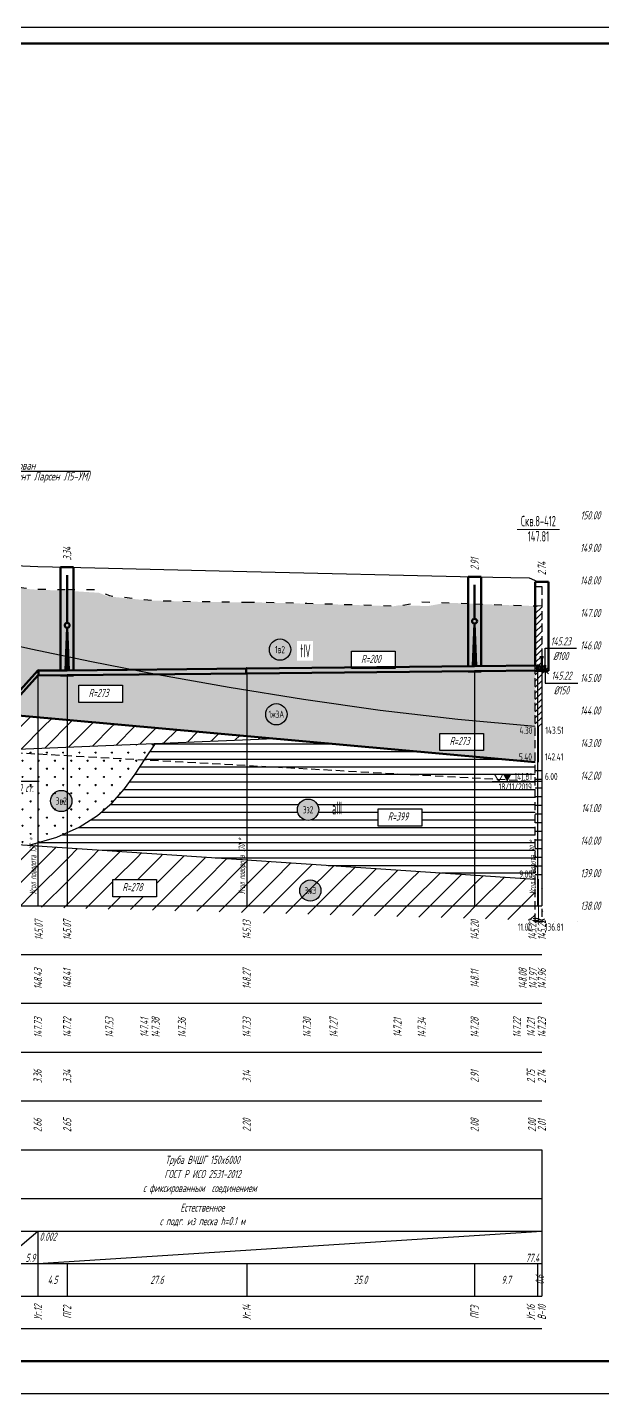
# Model space of a CAD drawing. Header units: metres. Extents: x -30 to 2050, y -904 to 400.
# Drawn here: x 797.7 to 974.6, y -20 to 400 of the extents above; entities that cross this region are included whole.
import ezdxf
from ezdxf import colors
from ezdxf.entities.mleader import LeaderData, LeaderLine
from ezdxf.enums import TextEntityAlignment as Align
from ezdxf.math import Vec2, Vec3

# ---------------------------------------------------------------- set-up
doc = ezdxf.new("R2010")
doc.units = ezdxf.units.M
doc.header["$LTSCALE"] = 0.2
doc.linetypes.add('ACAD_ISO03W100', pattern=[30, 12, -18])
doc.linetypes.add('штриховая', pattern=[19.05, 12.7, -6.35])
for name, color, linetype in [('Линейка', 7, 'Continuous'), ('МГТ_ИГ_Геология', 252, 'Continuous'), ('Примыкания', 7, 'Continuous'), ('Проектная земля', 7, 'Continuous'), ('Таблица', 7, 'Continuous'), ('Трубы', 7, 'Continuous'), ('Узлы', 7, 'Continuous'), ('Футляры', 7, 'Continuous'), ('Чёрная земля', 7, 'ACAD_ISO03W100')]:
    doc.layers.add(name, color=color, linetype=linetype)
doc.styles.add('SPDS', font='SPDS', dxfattribs={"width": 0.7, "oblique": 15, "height": 2.5})
doc.styles.get("Standard").update_dxf_attribs({"font": 'SPDS.shx', "width": 0.7, "oblique": 15, "height": 3})
doc.styles.add('Стиль Simplex', font='simplex.shx')
pattern_1 = [(45, (78.632, 440.956), (0, 21), [9.8995, -19.799]), (45, (92.632, 426.956), (0, 21), [9.8995, -19.799]), (45, (78.632, 426.956), (0, 21), [14.142, -15.5565]), (45, (88.632, 436.956), (0, 21), [15.556, -14.1425]), (45, (85.632, 426.956), (0, 21), [19.799, -9.8995]), (45, (78.632, 433.956), (0, 21), [19.799, -9.8995])]
pattern_2 = [(225, (-5.6692, 480.7283), (3e-16, -3), [2.1213, -2.121341]), (315, (-7.1692, 482.2283), (3, 0), [2.1213, -2.121341]), (45, (-8.6692, 480.7283), (0, 3), [2.1213, -2.121341]), (135, (-7.1692, 479.2283), (-3, 3e-16), [2.1213, -2.121341])]

# ---------------------------------------------------------------- blocks, each defined once
blk = doc.blocks.new('DN')
at = {"linetype": 'Continuous', "lineweight": 30, "flags": 128}
for points in [[(-0.126, -0.007), (-0.117, -0.002), (-0.073, 0.011), (-0.033, 0.011), (0.003, 0), (0.02, -0.007), (0.039, -0.019), (0.074, -0.037), (0.103, -0.043), (0.125, -0.048), (0.151, -0.043), (0.18, -0.036), (0.213, -0.019), (0.223, -0.012)], [(-0.126, -0.068), (-0.117, -0.063), (-0.073, -0.05), (-0.033, -0.05), (0.003, -0.059), (0.02, -0.067), (0.039, -0.079), (0.074, -0.098), (0.103, -0.103), (0.125, -0.108), (0.151, -0.103), (0.18, -0.095), (0.213, -0.079), (0.223, -0.072)]]:
    blk.add_lwpolyline(points, dxfattribs=at)
blk = doc.blocks.new('круг1_-30_2')
at = {"layer": 'МГТ_ИГ_Геология', "true_color": 0xffffff}
blk.add_hatch(color=7, dxfattribs=at).paths.add_polyline_path([(-0.327, 0, 1), (0.327, 0, 1)])
at = {"color": 7, "lineweight": 25}
blk.add_circle((0, 0), 0.327, dxfattribs=at)
at = {"color": 7, "lineweight": 25, "style": 'Стиль Simplex', "width": 0.590909}
blk.add_text('1в2', height=0.22, dxfattribs=at).set_placement((0, 0), align=Align.MIDDLE_CENTER)
blk = doc.blocks.new('круг1_-26_3_-64_')
at = {"layer": 'МГТ_ИГ_Геология', "true_color": 0xffffff}
blk.add_hatch(color=7, dxfattribs=at).paths.add_polyline_path([(-0.327, 0, 1), (0.327, 0, 1)])
at = {"color": 7, "lineweight": 25}
blk.add_circle((0, 0), 0.327, dxfattribs=at)
at = {"color": 7, "lineweight": 20, "style": 'Стиль Simplex', "width": 0.590909}
blk.add_text('1ж3А', height=0.22, dxfattribs=at).set_placement((0, 0), align=Align.MIDDLE_CENTER)
blk = doc.blocks.new('круг3_-26_3')
at = {"true_color": 0xffffff}
blk.add_hatch(color=7, dxfattribs=at).paths.add_polyline_path([(-0.327, 0, 1), (0.327, 0, 1)])
at = {"color": 7, "lineweight": 25}
blk.add_circle((0, 0), 0.327, dxfattribs=at)
at = {"color": 7, "lineweight": 25, "style": 'Стиль Simplex', "width": 0.590909}
blk.add_text('3ж3', height=0.22, dxfattribs=at).set_placement((0, 0), align=Align.MIDDLE_CENTER)
blk = doc.blocks.new('круг3_-30_2')
at = {"true_color": 0xffffff}
blk.add_hatch(color=7, dxfattribs=at).paths.add_polyline_path([(-0.327, 0, 1), (0.327, 0, 1)])
at = {"color": 7, "lineweight": 25}
blk.add_circle((0, 0), 0.327, dxfattribs=at)
at = {"color": 7, "lineweight": 25, "style": 'Стиль Simplex', "width": 0.590909}
blk.add_text('3в2', height=0.22, dxfattribs=at).set_placement((0, 0), align=Align.MIDDLE_CENTER)
blk = doc.blocks.new('круг3_-25_2')
at = {"true_color": 0xffffff}
blk.add_hatch(color=7, dxfattribs=at).paths.add_polyline_path([(-0.327, 0, 1), (0.327, 0, 1)])
at = {"color": 7, "lineweight": 25}
blk.add_circle((0, 0), 0.327, dxfattribs=at)
at = {"color": 18, "lineweight": 25, "true_color": 0x000000, "style": 'Стиль Simplex', "width": 0.590909}
blk.add_text('3з2', height=0.22, dxfattribs=at).set_placement((0, 0), align=Align.MIDDLE_CENTER)
blk = doc.blocks.new('уке')
at = {"layer": 'МГТ_ИГ_Геология'}
blk.add_lwpolyline([(147.85, -230.19), (161.29, -230.19), (161.29, -235.48), (147.85, -235.48)], close=True, dxfattribs=at)
at = {"layer": 'МГТ_ИГ_Геология', "insert": (150.84, -231.29), "char_height": 2.5, "attachment_point": 1}
blk.add_mtext_dynamic_manual_height_columns('R=200', width=10.097, gutter_width=15, heights=[0], dxfattribs=at)
blk = doc.blocks.new('1жзА 273')
at = {"layer": 'МГТ_ИГ_Геология'}
blk.add_lwpolyline([(132.21, -236), (145.65, -236), (145.65, -241.29), (132.21, -241.29)], close=True, dxfattribs=at)
at = {"layer": 'МГТ_ИГ_Геология', "insert": (135.2, -237.1), "char_height": 2.5, "attachment_point": 1}
blk.add_mtext_dynamic_manual_height_columns('R=273', width=10.097, gutter_width=15, heights=[0], dxfattribs=at)
blk = doc.blocks.new('лщщдл')
at = {"layer": 'МГТ_ИГ_Геология'}
blk.add_lwpolyline([(199.9, -218.38), (213.34, -218.38), (213.34, -223.68), (199.9, -223.68)], close=True, dxfattribs=at)
at = {"layer": 'МГТ_ИГ_Геология', "insert": (202.89, -219.48), "char_height": 2.5, "attachment_point": 1}
blk.add_mtext_dynamic_manual_height_columns('R=399', width=10.097, gutter_width=15, heights=[0], dxfattribs=at)
blk = doc.blocks.new('апрапр')
at = {"layer": 'МГТ_ИГ_Геология'}
blk.add_lwpolyline([(257.65, -234.92), (271.09, -234.92), (271.09, -240.21), (257.65, -240.21)], close=True, dxfattribs=at)
at = {"layer": 'МГТ_ИГ_Геология', "insert": (260.64, -236.02), "char_height": 2.5, "attachment_point": 1}
blk.add_mtext_dynamic_manual_height_columns('R=278', width=10.097, gutter_width=15, heights=[0], dxfattribs=at)

msp = doc.modelspace()

# ---------------------------------------------------------------- hatches: boundary and pattern name
at = {"layer": 'МГТ_ИГ_Геология'}
h = msp.add_hatch(dxfattribs=at)
h.set_pattern_fill('GR24', color=251, scale=10, style=0, pattern_type=2)
h.set_pattern_definition(pattern_2)
edge = h.paths.add_edge_path(flags=16)
edge.add_arc((875.40307, 208.72057), 3.27292, 0, 360)
h.paths.add_polyline_path([(786.55725, 218.1426), (785.12725, 218.1426), (785.82725, 219.5726)], flags=16)
h.paths.add_polyline_path([(880.59788, 205.35271), (885.49312, 205.35271), (885.49312, 211.35271), (880.59788, 211.35271)], flags=16)
h.paths.add_polyline_path([(785.50468, 212.09147), (792.56757, 212.09147), (792.56757, 214.97371), (785.50468, 214.97371)], flags=16)
h.paths.add_polyline_path([(955.94978, 185.13383), (955.82521, 222.30262), (955.82521, 185.13383)])
h.paths.add_polyline_path([(953.86677, 222.1373), (950.24841, 222.20318), (935.15406, 222.79744), (926.55239, 223.13319), (920.83195, 222.09764), (912.16221, 222.37971), (910.34876, 222.0488), (893.70255, 222.57053), (883.63961, 222.83396), (870.69653, 223.19205), (863.24358, 223.2454), (850.07947, 223.40335), (834.99823, 223.82348), (827.95755, 224.5217), (822.29212, 225.1321), (819.77855, 226.17563), (811.56915, 226.70403), (799.16984, 227.22587), (792.1436, 227.97416), (783.49255, 229.23666), (782.33811, 229.23666), (782.33811, 212.63666), (798.81958, 208.9659), (817.46317, 205.06735), (837.89559, 201.08817), (859.74355, 197.17554), (882.63378, 193.47662), (906.19299, 190.13859), (930.04789, 187.3086), (953.82521, 185.13383)])
h.paths.add_polyline_path([(897.32304, 208.2142), (910.76549, 208.2142), (910.76549, 202.91958), (897.32304, 202.91958)], flags=16)
h.paths.add_polyline_path([(899.52486, 203.8182), (907.07486, 203.8182), (908.12014, 207.71926), (900.57014, 207.71926)], flags=8)
at = {"layer": 'МГТ_ИГ_Геология', "linetype": 'штриховая'}
h = msp.add_hatch(dxfattribs=at)
h.set_pattern_fill('CONSIST', color=251, scale=0.42, style=0, pattern_type=2)
h.set_pattern_definition([(45, (536.3667, -1249.9662), (-0.9429269, 0.9429269), [])])
h.paths.add_polyline_path([(953.94958, 222.07049), (953.82521, 222.07216), (953.82521, 185.13383), (955.82521, 185.13383), (955.82521, 221.79849)])
at = {"layer": 'МГТ_ИГ_Геология'}
h = msp.add_hatch(dxfattribs=at)
h.set_pattern_fill('GR24', color=251, scale=10, style=0, pattern_type=2)
h.set_pattern_definition(pattern_2)
h.paths.add_polyline_path([(859.74355, 197.17554), (837.89559, 201.08817), (817.46317, 205.06735), (798.81958, 208.9659), (782.33811, 212.63666), (782.33811, 189.63666), (785.10351, 189.38666), (786.60811, 189.38666), (786.60811, 189.25064), (953.82521, 174.13383), (953.82521, 185.13383), (930.04789, 187.3086), (906.19299, 190.13859), (882.63378, 193.47662)])
h.paths.add_polyline_path([(786.60811, 207.88666), (785.06811, 207.88666), (785.06811, 209.38666), (786.60811, 209.38666)], flags=16)
h.paths.add_polyline_path([(785.41811, 205.37332), (783.40811, 205.37332), (784.40811, 207.12332)], flags=16)
h.paths.add_polyline_path([(877.54873, 188.8443, -1), (871.00289, 188.8443, -1)], flags=16)
h.paths.add_polyline_path([(871.37343, 187.1943), (877.17819, 187.1943), (877.17819, 190.4943), (871.37343, 190.4943)], flags=24)
h.paths.add_polyline_path([(948.44079, 182.2486), (953.50269, 182.2486), (953.50269, 185.5486), (948.44079, 185.5486)], flags=24)
h.paths.add_polyline_path([(813.57929, 197.7521), (827.02174, 197.7521), (827.02174, 192.45748), (813.57929, 192.45748)], flags=16)
h.paths.add_polyline_path([(815.75336, 193.25255), (823.4196, 193.25255), (824.49263, 197.25716), (816.82639, 197.25716)], flags=8)
h.paths.add_polyline_path([(924.51946, 182.95264), (937.96191, 182.95264), (937.96191, 177.65802), (924.51946, 177.65802)], flags=16)
h.paths.add_polyline_path([(926.69353, 178.45309), (934.35977, 178.45309), (935.4328, 182.4577), (927.76656, 182.4577)], flags=8)
h = msp.add_hatch(dxfattribs=at)
h.set_pattern_fill('GR38', color=251, scale=10, style=0, pattern_type=2)
h.set_pattern_definition(pattern_1)
h.paths.add_polyline_path([(873.74736, 181.37305), (786.60811, 189.25064), (786.60811, 187.88666), (785.06811, 187.88666), (785.06811, 189.38986), (782.33811, 189.63666), (782.33811, 177.58378)])
h = msp.add_hatch(dxfattribs=at)
h.set_pattern_fill('GR07', color=251, scale=10, style=0, pattern_type=2)
h.set_pattern_definition([(0, (-8.759, 480.728), (0, 7), [16.33, 0]), (0, (-8.759, 483.058), (0, 7), [16.33, 0]), (0, (-8.759, 485.398), (0, 7), [16.33, 0])])
h.paths.add_polyline_path([(953.82521, 174.13383), (873.74736, 181.37305), (837.10179, 179.85395), (833.95458, 175.13329), (830.87195, 170.46855), (827.5787, 165.94743), (823.79964, 161.65759), (819.25955, 157.68671), (813.68324, 154.12246), (806.79551, 151.05252), (798.32116, 148.56456), (953.82521, 138.13383)])
h.paths.add_polyline_path([(887.29406, 159.50239, -1), (880.74822, 159.50239, -1)], flags=16)
h.paths.add_polyline_path([(890.3782, 157.03187), (895.04486, 157.03187), (895.04486, 163.03187), (890.3782, 163.03187)], flags=24)
h.paths.add_polyline_path([(948.3133, 138.08383), (953.37521, 138.08383), (953.37521, 141.38383), (948.3133, 141.38383)], flags=9)
h.paths.add_polyline_path([(940.78235, 163.8624), (953.6633, 163.8624), (953.6633, 168.89098), (940.78235, 168.89098)], flags=24)
h.paths.add_polyline_path([(946.88949, 168.08383), (953.37521, 168.08383), (953.37521, 171.38383), (946.88949, 171.38383)], flags=24)
h.paths.add_polyline_path([(905.51428, 159.77058), (918.95673, 159.77058), (918.95673, 154.47596), (905.51428, 154.47596)], flags=16)
h.paths.add_polyline_path([(907.67733, 155.42355), (915.35755, 155.42355), (916.38971, 159.27564), (908.70949, 159.27564)], flags=8)
h = msp.add_hatch(dxfattribs=at)
h.set_pattern_fill('GR28', color=251, scale=10, style=0, pattern_type=2)
h.set_pattern_definition([(90, (78.6323, 427.0358), (-2.5, 2.5), [0.11, -4.89]), (45, (78.6323, 427.146), (-2.5, 2.5), [0.113137, -3.422397]), (0, (78.7123, 427.2258), (2.5, 2.5), [0.11, -4.89]), (315, (78.8223, 427.226), (2.5, 2.5), [0.113137, -3.422397]), (90, (78.9023, 427.0358), (-2.5, 2.5), [0.11, -4.89]), (45, (78.8223, 426.956), (-2.5, 2.5), [0.113137, -3.422397]), (0, (78.7123, 426.9558), (2.5, 2.5), [0.11, -4.89]), (315, (78.6323, 427.036), (2.5, 2.5), [0.113137, -3.422397])])
h.paths.add_polyline_path([(833.95458, 175.13329), (837.10179, 179.85395), (782.33811, 177.58378), (782.33811, 149.63666), (798.32116, 148.56456), (806.79551, 151.05252), (813.68324, 154.12246), (819.25955, 157.68671), (823.79964, 161.65759), (827.5787, 165.94743), (830.87195, 170.46855)])
edge = h.paths.add_edge_path(flags=0)
edge.add_arc((802.27086, 162.18938), 0.80118, 0, 360)
edge = h.paths.add_edge_path(flags=16)
edge.add_arc((787.62301, 163.67524), 1.73295, 0, 360)
h.paths.add_polyline_path([(786.55725, 168.1426), (785.12725, 168.1426), (785.82725, 169.5726)], flags=16)
h.paths.add_polyline_path([(787.95811, 164.54666), (787.79811, 164.66666), (787.53811, 164.70666), (787.30811, 164.66666), (787.14811, 164.56666), (787.03708, 164.48339), (786.79811, 163.97888), (786.79811, 163.77666), (786.79811, 163.40666), (786.83811, 163.23666), (786.97811, 163.00666), (787.14811, 162.79666), (787.25811, 162.72666), (787.51811, 162.65666), (787.74811, 162.67666), (787.86811, 162.72666), (788.09811, 162.93666), (788.21811, 163.29666), (788.21811, 163.04622), (787.82021, 162.68293), (787.38614, 162.64518), (787.07927, 162.84046), (786.79811, 163.30237), (786.79811, 163.58666), (786.79811, 163.98666), (786.86811, 164.12666), (786.95811, 164.31666), (787.03714, 164.4973), (787.4049, 164.72715), (787.83696, 164.66068)], flags=0)
h.paths.add_polyline_path([(785.82725, 154.5726), (786.55725, 153.1426), (785.12725, 153.1426)], flags=16)
h.paths.add_polyline_path([(800.08039, 160.53938), (804.46134, 160.53938), (804.46134, 163.83938), (800.08039, 163.83938)], flags=16)
h = msp.add_hatch(dxfattribs=at)
h.set_pattern_fill('CONSIST', color=251, scale=0.84, angle=-44.999962, style=0, pattern_type=2)
h.set_pattern_definition([(4e-05, (536.3667, -1249.9662), (-2e-06, 2.667), [])])
h.paths.add_polyline_path([(953.82521, 174.13383), (955.82521, 174.13383), (955.82521, 138.13383), (953.82521, 138.13383)])
msp.add_hatch(color=5, dxfattribs=at).paths.add_polyline_path([(945.22521, 168.13383), (943.92521, 170.43383), (946.52521, 170.43383)])
h = msp.add_hatch(dxfattribs=at)
h.set_pattern_fill('GR38', color=251, scale=10, style=0, pattern_type=2)
h.set_pattern_definition([(45, (-8.669, 494.728), (0, 21), [9.8995, -19.799]), (45, (5.331, 480.728), (0, 21), [9.8995, -19.799]), (45, (-8.669, 480.728), (0, 21), [14.142, -15.5565]), (45, (1.331, 490.728), (0, 21), [15.556, -14.1425]), (45, (-1.669, 480.728), (0, 21), [19.799, -9.8995]), (45, (-8.669, 487.728), (0, 21), [19.799, -9.8995])])
edge = h.paths.add_edge_path(flags=16)
edge.add_arc((884.72376, 132.32255), 1.32084, 0, 360)
h.paths.add_polyline_path([(786.60811, 134.38666), (786.60811, 132.88666), (785.06811, 132.88666), (785.06811, 134.38666)], flags=16)
h.paths.add_polyline_path([(782.33811, 130.02348), (953.96605, 125.57214), (953.82521, 138.13383), (782.33811, 149.63666)])
h.paths.add_polyline_path([(823.96245, 138.05602), (837.4049, 138.05602), (837.4049, 132.7614), (823.96245, 132.7614)], flags=16)
h.paths.add_polyline_path([(826.16427, 133.66002), (833.75802, 133.66002), (834.8033, 137.56108), (827.20955, 137.56108)], flags=8)
h = msp.add_hatch(dxfattribs=at)
h.set_pattern_fill('GR38', color=251, scale=10, style=0, pattern_type=2)
h.set_pattern_definition(pattern_1)
h.paths.add_polyline_path([(960.09521, 127.88383), (960.09521, 126.38383), (958.55521, 126.38383), (958.55521, 127.88383)], flags=16)
h.paths.add_polyline_path([(970.47358, 125.03383), (963.61363, 125.08214), (956.15105, 125.08214), (956.10731, 138.13383), (955.82521, 138.13383), (955.82521, 125.03383)])

# ---------------------------------------------------------------- linework, layer by layer
at = {"layer": 'МГТ_ИГ_Геология', "linetype": 'Continuous', "lineweight": 0}
for p, q in [((948.32521, 245.63383), (961.32521, 245.63383)), ((954.82521, 185.13383), (954.82521, 174.13383)), ((954.82521, 138.13383), (954.82521, 125.03383))]:
    msp.add_line(p, q, dxfattribs=at)
at = {"layer": 'МГТ_ИГ_Геология', "linetype": 'Continuous', "lineweight": 25}
for p, q in [((782.33811, 149.63666), (953.82521, 138.13383)), ((955.82521, 138.13383), (956.10731, 138.13383))]:
    msp.add_line(p, q, dxfattribs=at)
at = {"layer": 'МГТ_ИГ_Геология', "linetype": 'штриховая', "lineweight": 25}
msp.add_lwpolyline([(953.82521, 228.13383), (955.82521, 228.13383), (955.82521, 125.03383), (953.82521, 125.03383), (953.82521, 228.13383), (953.82521, 228.13383)], close=True, dxfattribs=at)
at = {"layer": 'МГТ_ИГ_Геология', "lineweight": 50, "flags": 128}
msp.add_lwpolyline([(551.68481, 216.63839), (639.63921, 212.09641), (641.63921, 212.09641), (663.30572, 209.9674), (665.30572, 209.9674), (754.35515, 189.63666), (782.33811, 189.63666), (782.33811, 189.63666), (953.82521, 174.13383)], dxfattribs=at)
at = {"layer": 'МГТ_ИГ_Геология', "linetype": 'Continuous', "lineweight": 25, "flags": 128}
for points in [[(782.33811, 212.63666), (798.81958, 208.9659), (817.46317, 205.06735), (837.89559, 201.08817), (859.74355, 197.17554), (882.63378, 193.47662), (906.19299, 190.13859), (930.04789, 187.3086), (953.82521, 185.13383)], [(782.33811, 177.58378), (873.74736, 181.37305)], [(798.32116, 148.56456), (806.79551, 151.05252), (813.68324, 154.12246), (819.25955, 157.68671), (823.79964, 161.65759), (827.5787, 165.94743), (830.87195, 170.46855), (833.95458, 175.13329), (837.10179, 179.85395)], [(798.32116, 148.56456), (806.79551, 151.05252), (813.68324, 154.12246), (819.25955, 157.68671), (823.79964, 161.65759), (827.5787, 165.94743), (830.87195, 170.46855), (833.95458, 175.13329), (837.10179, 179.85395)]]:
    msp.add_lwpolyline(points, dxfattribs=at)
at = {"layer": 'МГТ_ИГ_Геология', "color": 5, "linetype": 'штриховая', "lineweight": 30, "flags": 128}
msp.add_lwpolyline([(956.00664, 168.16837), (953.82521, 168.13383), (782.33811, 177.58378), (780.33811, 177.69399), (665.30572, 177.9674), (663.30572, 177.9674), (641.63921, 183.09641), (639.63921, 183.09641), (551.68481, 180.63839), (541.38081, 180.63839)], dxfattribs=at)
at = {"layer": 'МГТ_ИГ_Геология', "color": 5, "linetype": 'Continuous', "lineweight": 0, "flags": 128}
msp.add_lwpolyline([(940.57521, 168.13383), (953.82521, 168.13383), (942.62521, 168.13383), (941.32521, 170.43383), (943.92521, 170.43383), (942.62521, 168.13383)], dxfattribs=at)
at = {"layer": 'Примыкания'}
for p, q in [((955.6947, 203.75095), (955.6947, 202.39095)), ((955.7467, 203.372), (955.7467, 202.428)), ((955.9827, 203.372), (955.9827, 202.428)), ((956.0347, 203.75095), (956.0347, 202.39095))]:
    msp.add_line(p, q, dxfattribs=at)
at = {"layer": 'Примыкания', "color": 0, "flags": 128}
for points in [[(955.8647, 202.31), (956.8647, 202.31), (956.8647, 209.1351), (966.4772, 209.1351)], [(955.8647, 203.31), (956.8647, 202.31), (957.8647, 203.31)], [(955.8647, 202.22095), (956.8647, 202.22095), (956.8647, 198.40217), (966.9147, 198.40217)], [(957.8647, 201.22095), (956.8647, 202.22095), (955.8647, 201.22095)]]:
    msp.add_lwpolyline(points, dxfattribs=at)
at = {"layer": 'Примыкания'}
for centre, radius, start, end in [((955.8647, 203.75095), 0.17, 0, 180), ((955.8647, 202.39095), 0.17, 180, 360), ((955.8647, 203.372), 0.118, 360, 180), ((955.8647, 202.428), 0.118, 180, 0)]:
    msp.add_arc(centre, radius, start, end, dxfattribs=at)
at = {"layer": 'Проектная земля', "flags": 128}
for points in [[(789.17834, 234.72649), (800.99574, 234.27759)], [(800.99574, 234.27759), (809.97288, 234.10747)], [(809.97288, 234.10747), (865.17032, 232.70266)], [(865.17032, 232.70266), (935.19159, 231.12929)], [(935.19159, 231.12929), (951.96961, 230.81825), (954.57278, 229.66082)], [(954.57278, 229.66082), (955.8647, 229.59314)]]:
    msp.add_lwpolyline(points, dxfattribs=at)
at = {"layer": 'Таблица'}
for p, q in [((541.73873, 130), (955.8647, 130)), ((541.73873, 115), (955.8647, 115)), ((541.73873, 100), (955.8647, 100)), ((541.73873, 85), (955.8647, 85)), ((541.73873, 70), (955.8647, 70)), ((541.73873, 55), (955.8647, 55)), ((955.8647, 55), (955.8647, 40)), ((541.73873, 40), (955.8647, 40)), ((955.8647, 40), (955.8647, 30)), ((541.73873, 30), (955.8647, 30)), ((789.17834, 20), (800.99574, 30)), ((800.99574, 30), (800.99574, 20)), ((800.99574, 20), (955.8647, 30)), ((955.8647, 30), (955.8647, 20)), ((541.73873, 20), (955.8647, 20)), ((800.99574, 20), (800.99574, 10)), ((809.97288, 20), (809.97288, 10)), ((865.17032, 20), (865.17032, 10)), ((935.19159, 20), (935.19159, 10)), ((954.57278, 20), (954.57278, 10)), ((955.8647, 20), (955.8647, 10)), ((541.73873, 10), (955.8647, 10)), ((541.73873, 0), (955.8647, 0))]:
    msp.add_line(p, q, dxfattribs=at)
at = {"layer": 'Трубы', "lineweight": 50, "flags": 128}
for points in [[(789.17834, 189.27745), (800.99574, 202.3362)], [(800.99574, 202.25135), (809.97288, 202.34112)], [(809.97288, 202.34112), (865.17032, 202.89309)], [(865.17032, 202.89309), (935.19159, 203.59331)], [(865.17032, 201.39309), (935.19159, 202.0933)], [(935.19159, 203.59331), (954.57278, 203.78712)], [(935.19159, 202.0933), (954.57278, 202.28712)], [(954.57278, 203.78712), (954.8647, 203.79004)], [(954.57278, 202.28712), (954.8647, 202.29004)], [(789.17834, 187.74125), (800.99574, 200.8)], [(800.99574, 200.75135), (809.97288, 200.84112)], [(809.97288, 200.84112), (865.17032, 201.39309)]]:
    msp.add_lwpolyline(points, dxfattribs=at)
at = {"layer": 'Узлы', "lineweight": 50}
for p, q in [((933.19159, 231.12929), (937.19159, 231.12929)), ((933.19159, 231.12929), (933.19159, 203.57331)), ((937.19159, 231.12929), (937.19159, 203.61331)), ((953.8647, 229.59314), (957.8647, 229.59314)), ((953.8647, 229.59314), (953.8647, 203.78712)), ((957.8647, 229.59314), (957.8647, 202.20004)), ((933.19159, 202.0733), (933.19159, 201.9933)), ((933.19159, 201.9933), (937.19159, 201.9933)), ((937.19159, 202.1133), (937.19159, 201.9933)), ((953.8647, 202.28712), (953.8647, 202.20004)), ((953.8647, 202.20004), (957.8647, 202.20004)), ((807.97288, 200.82112), (807.97288, 200.74112)), ((807.97288, 200.74112), (811.97288, 200.74112)), ((811.97288, 200.86112), (811.97288, 200.74112))]:
    msp.add_line(p, q, dxfattribs=at)
at = {"layer": 'Узлы'}
for p, q in [((935.19159, 201.9933), (935.19159, 130)), ((954.57278, 202.18712), (954.57278, 130)), ((955.8647, 202.20004), (955.8647, 130)), ((800.99574, 200.65135), (800.99574, 130)), ((809.97288, 200.74112), (809.97288, 130)), ((865.17032, 201.29309), (865.17032, 130))]:
    msp.add_line(p, q, dxfattribs=at)
at = {"layer": 'Узлы', "lineweight": 50, "flags": 128}
for points in [[(935.19159, 218.19331), (935.19159, 228.62929)], [(809.97288, 202.44112), (809.97288, 215.44112)], [(935.19159, 203.69331), (935.19159, 216.69331)], [(955.8647, 203.05004), (955.8647, 206.40004), (955.3647, 206.40004), (956.3647, 206.40004)]]:
    msp.add_lwpolyline(points, dxfattribs=at)
for points in [[(809.47288, 202.44112), (810.47288, 202.44112), (809.97288, 215.44112)], [(934.69159, 203.69331), (935.69159, 203.69331), (935.19159, 216.69331)], [(954.8647, 202.20004), (956.8647, 203.90004), (956.8647, 202.20004), (954.8647, 203.90004)]]:
    msp.add_lwpolyline(points, close=True, dxfattribs=at)
for points in [[(800.99574, 202.43861, -0.414213598), (801.16574, 202.26861), (801.16574, 200.86759, -0.414213598), (800.99574, 200.69759, 0.414213598)], [(865.17032, 202.99309, 0.414213598), (865.00032, 202.82309), (865.00032, 201.46309, 0.414213598), (865.17032, 201.29309)], [(954.57278, 203.88712, 0.414213598), (954.40278, 203.71712), (954.40278, 202.35712, 0.414213598), (954.57278, 202.18712)]]:
    msp.add_lwpolyline(points, format="xyb", dxfattribs=at)
at = {"layer": 'Узлы', "lineweight": 50}
for centre in [(809.97288, 216.19112), (935.19159, 217.44331)]:
    msp.add_circle(centre, 0.75, dxfattribs=at)
at = {"layer": 'Футляры', "color": 0, "flags": 128}
msp.add_lwpolyline([(776.38065, 186.24059), (784.3171, 168.27778), (801.41085, 168.27778)], dxfattribs=at)
at = {"layer": 'Чёрная земля', "flags": 128}
for points in [[(789.17834, 228.51671), (800.99574, 227.25817)], [(800.99574, 227.25817), (809.97288, 227.21784)], [(809.97288, 227.21784), (818.42479, 227.17797), (822.95551, 225.30627), (833.68408, 224.14537), (837.15887, 223.8), (845.24783, 223.57415), (865.17032, 223.31689)], [(865.17032, 223.31689), (873.69854, 223.24808), (883.66679, 222.95965), (891.85475, 222.73476), (911.50573, 222.09727), (918.95007, 223.44582), (935.19159, 222.81187)], [(935.19159, 222.81187), (950.28594, 222.21761), (954.57278, 222.13956)], [(954.57278, 222.13956), (955.8647, 222.31732)]]:
    msp.add_lwpolyline(points, dxfattribs=at)

# ---------------------------------------------------------------- block references
at = {"layer": 'МГТ_ИГ_Геология', "xscale": 10, "yscale": 10, "zscale": 10}
for name, p in [('круг1_-30_2', (875.40307, 208.72057)), ('круг1_-26_3_-64_', (874.27581, 188.8443)), ('круг3_-30_2', (808.16922, 162.18938)), ('круг3_-25_2', (884.02114, 159.50239)), ('круг3_-26_3', (884.72376, 134.66268)), ('DN', (954.49605, 126.07214))]:
    msp.add_blockref(name, p, dxfattribs=at)
at = {"layer": 'МГТ_ИГ_Геология', "color": 7, "lineweight": 25}
msp.add_blockref('уке', (749.47504, 438.40289), dxfattribs=at)
at = {"layer": 'МГТ_ИГ_Геология', "color": 3}
for name, p in [('1жзА 273', (681.36786, 433.75224)), ('1жзА 273', (792.30803, 418.95277)), ('лщщдл', (705.61356, 378.15509)), ('апрапр', (566.31602, 372.97422))]:
    msp.add_blockref(name, p, dxfattribs=at)

# ---------------------------------------------------------------- texts
at = {"oblique": 15.0000004, "width": 0.7}
for s, p in [('Угол поворота 135 %%D', (800.49574, 133.5)), ('Угол поворота 170 %%D', (864.67032, 133.5)), ('Угол поворота 90 %%D', (954.07278, 133.5))]:
    msp.add_text(s, height=2, rotation=90.0000025, dxfattribs=at).set_placement(p)
at = {"color": 2, "insert": (833.31582, 38.45338), "char_height": 2.5, "attachment_point": 1}
msp.add_mtext_dynamic_manual_height_columns('\\pxqc;{\\Q15;\\W0.7;\\C256;Естественное\\Pс подг. из песка h=0.1 м}', width=36.4441955, gutter_width=15, heights=[0], dxfattribs=at)
at = {"layer": 'Линейка', "oblique": 15.0000004, "width": 0.7}
for s, p in [('150.00', (973.8647, 250)), ('149.00', (973.8647, 240)), ('148.00', (973.8647, 230)), ('147.00', (973.8647, 220)), ('146.00', (973.8647, 210)), ('145.00', (973.8647, 200)), ('144.00', (973.8647, 190)), ('143.00', (973.8647, 180)), ('142.00', (973.8647, 170)), ('141.00', (973.8647, 160)), ('140.00', (973.8647, 150)), ('139.00', (973.8647, 140)), ('138.00', (973.8647, 130))]:
    msp.add_text(s, height=2.5, dxfattribs=at).set_placement(p, align=Align.MIDDLE_RIGHT)
at = {"layer": 'МГТ_ИГ_Геология', "lineweight": 25, "style": 'Стиль Simplex', "width": 0.5625}
msp.add_text('Скв.8-412', height=3.2, dxfattribs=at).set_placement((954.82521, 246.63383), align=Align.CENTER)
msp.add_text('147.81', height=3.2, dxfattribs=at).set_placement((954.82521, 245.13383), align=Align.TOP_CENTER)
at = {"layer": 'МГТ_ИГ_Геология', "lineweight": 30, "style": 'Стиль Simplex', "width": 0.4}
for s, p in [('tIV', (881.59788, 208.35271)), ('aIII', (891.3782, 160.03187))]:
    msp.add_text(s, height=4, dxfattribs=at).set_placement(p, align=Align.MIDDLE_LEFT)
at = {"layer": 'МГТ_ИГ_Геология', "lineweight": 25, "style": 'Стиль Simplex', "width": 0.590909}
for s, p in [('4.30', (952.95269, 182.7986)), ('5.40', (952.82521, 174.63383)), ('9.00', (952.82521, 138.63383))]:
    msp.add_text(s, height=2.2, dxfattribs=at).set_placement(p, align=Align.RIGHT)
for s, p in [('143.51', (956.95269, 182.7986)), ('142.41', (956.82521, 174.63383))]:
    msp.add_text(s, height=2.2, dxfattribs=at).set_placement(p)
at = {"layer": 'МГТ_ИГ_Геология', "color": 5, "lineweight": 25, "true_color": 0x0000ff, "style": 'Стиль Simplex', "width": 0.590909}
msp.add_text('141.81', height=2.2, dxfattribs=at).set_placement((952.82521, 168.63383), align=Align.RIGHT)
msp.add_text('6.00', height=2.2, dxfattribs=at).set_placement((956.82521, 168.63383))
msp.add_text('18/11/2019', height=2.2, dxfattribs=at).set_placement((952.82521, 167.63383), align=Align.TOP_RIGHT)
at = {"layer": 'МГТ_ИГ_Геология', "lineweight": 25, "style": 'Стиль Simplex', "width": 0.590909}
msp.add_text('11.00', height=2.2, dxfattribs=at).set_placement((952.82521, 124.53383), align=Align.TOP_RIGHT)
msp.add_text('136.81', height=2.2, dxfattribs=at).set_placement((956.82521, 124.53383), align=Align.TOP_LEFT)
at = {"layer": 'Примыкания', "color": 0, "style": 'SPDS', "oblique": 15.0000004, "width": 0.7}
for s, p in [('145.23', (961.67095, 211.24225)), ('%%C100', (961.67095, 206.74225)), ('145.22', (961.8897, 200.71483)), ('%%C150', (961.8897, 196.21483))]:
    msp.add_text(s, height=2.5, dxfattribs=at).set_placement(p, align=Align.MIDDLE_CENTER)
at = {"layer": 'Таблица', "oblique": 15.0000004, "width": 0.7}
for s, p in [('145.07', (799.96682, 122.5)), ('3.36', (799.63336, 77.5)), ('2.66', (799.63336, 62.5))]:
    msp.add_text(s, height=2.5, rotation=90.0000025, dxfattribs=at).set_placement(p, align=Align.TOP_CENTER)
for s, rotation, p in [('145.07', 90.0000025, (809.97288, 122.5)), ('145.13', 90.0000025, (865.17032, 122.5)), ('145.20', 90.0000025, (935.19159, 122.5)), ('145.22', 90.0000025, (952.95737, 122.5)), ('145.22', 90.0000025, (955.8647, 122.5)), ('148.43', 90.0000025, (800.99574, 107.5)), ('148.43', 90.0000025, (800.99574, 107.5)), ('148.41', 90.0000025, (809.97288, 107.5)), ('148.41', 90.0000025, (809.97288, 107.5)), ('148.27', 90.0000025, (865.17032, 107.5)), ('148.27', 90.0000025, (865.17032, 107.5)), ('148.11', 90.0000025, (935.19159, 107.5)), ('148.11', 90.0000025, (935.19159, 107.5)), ('148.08', 90.0000025, (949.96898, 107.5)), ('147.97', 90.0000025, (953.15668, 107.5)), ('147.97', 90.0000025, (953.15668, 107.5)), ('147.96', 90.0000025, (955.8647, 107.5)), ('147.73', 90.0000025, (800.99574, 92.5)), ('147.72', 90.0000025, (809.97288, 92.5)), ('147.72', 90.0000025, (809.97288, 92.5)), ('147.53', 90.0000025, (822.95551, 92.5)), ('147.41', 90.0000025, (833.68408, 92.5)), ('147.38', 90.0000025, (837.15887, 92.5)), ('147.36', 90.0000025, (845.24783, 92.5)), ('147.33', 90.0000025, (865.17032, 92.5)), ('147.33', 90.0000025, (865.17032, 92.5)), ('147.30', 90.0000025, (883.66679, 92.5)), ('147.27', 90.0000025, (891.85475, 92.5)), ('147.21', 90.0000025, (911.50573, 92.5)), ('147.34', 90.0000025, (918.95007, 92.5)), ('147.28', 90.0000025, (935.19159, 92.5)), ('147.28', 90.0000025, (935.19159, 92.5)), ('147.22', 90.0000025, (948.21236, 92.5)), ('147.21', 90.0000025, (952.4992, 92.5)), ('147.23', 90.0000025, (955.8647, 92.5)), ('3.34', 90.0000025, (809.97288, 77.5)), ('3.14', 90.0000025, (865.17032, 77.5)), ('2.91', 90.0000025, (935.19159, 77.5)), ('2.75', 90.0000025, (952.4992, 77.5)), ('2.74', 90.0000025, (955.8647, 77.5)), ('2.65', 90.0000025, (809.97288, 62.5)), ('2.20', 90.0000025, (865.17032, 62.5)), ('2.08', 90.0000025, (935.19159, 62.5)), ('2.00', 90.0000025, (952.84363, 62.5)), ('2.01', 90.0000025, (955.8647, 62.5)), ('0.6', 90, (955.21874, 15)), ('Уг.12', 90, (800.99574, 5)), ('ПГ2', 90, (809.97288, 5)), ('Уг.14', 90, (865.17032, 5)), ('ПГ3', 90, (935.19159, 5)), ('Уг.16', 90, (952.47462, 5)), ('В-10', 90, (955.8647, 5))]:
    msp.add_text(s, height=2.5, rotation=rotation, dxfattribs=at).set_placement(p, align=Align.MIDDLE_CENTER)
msp.add_text('Труба ВЧШГ 150x6000 ', height=2.5, dxfattribs=at).set_placement((852.14536, 50.6262), align=Align.CENTER)
for s, p in [('ГОСТ Р ИСО 2531-2012 ', (852.14536, 47.5012)), ('с фиксированным  соединением  ', (851.84145, 43.21381)), ('4.5', (805.48431, 15)), ('27.6', (837.5716, 15)), ('35.0', (900.18095, 15)), ('9.7', (944.88219, 15))]:
    msp.add_text(s, height=2.5, dxfattribs=at).set_placement(p, align=Align.MIDDLE_CENTER)
msp.add_text('0.002', height=2.5, dxfattribs=at).set_placement((801.49574, 29.5), align=Align.TOP_LEFT)
for s, p in [('5.9', (800.16081, 20.5)), ('77.4', (955.02977, 20.5))]:
    msp.add_text(s, height=2.5, dxfattribs=at).set_placement(p, align=Align.RIGHT)
at = {"layer": 'Узлы', "oblique": 15.0000004, "width": 0.7}
for s, p in [('3.34', (809.97288, 236.10747)), ('2.91', (935.19159, 233.12929)), ('2.74', (955.8647, 231.59314))]:
    msp.add_text(s, height=2.5, rotation=90.0000025, dxfattribs=at).set_placement(p, align=Align.MIDDLE_LEFT)
at = {"layer": 'Футляры', "color": 0, "style": 'SPDS', "oblique": 15.0000004, "width": 0.7}
msp.add_text('426.0х12.0 ст.', height=2.5, dxfattribs=at).set_placement((792.86397, 166.16343), align=Align.MIDDLE_CENTER)

# ---------------------------------------------------------------- next in the draw order: leaders
at = {"layer": 'Футляры', "color": 34}
ml = msp.add_multileader_mtext('Standard', dxfattribs=at)
ml.set_content('\\A1;{\\Q15;\\W0.9;Стартовый котлован \\P(ограждение шпунт Ларсен Л5-УМ)\\P10х12,9х4,9 м}', color=34)
ml.set_leader_properties(lineweight=-1)
ml.build(insert=Vec2(0, 0))
ml.multileader.update_dxf_attribs({"text_left_attachment_type": 6, "text_right_attachment_type": 6, "dogleg_length": 0.36, "arrow_head_size": 0.18})
ctx = ml.context
ctx.base_point, ctx.char_height, ctx.arrow_head_size, ctx.landing_gap_size, ctx.plane_origin = Vec3(775.51399, 263.54561), 2.5, 0.18, 0.5, Vec3(818.19034, 341.5291)
ctx.left_attachment, ctx.right_attachment = 6, 6
notes = []
notes.append((ctx, [(0, (1, 1, 0), (775.15399, 263.54561), (1, 0), 0.36, [(0, [(768.95516, 230.70597)], 0, [])])]))
ctx.mtext.insert, ctx.mtext.width, ctx.mtext.defined_height, ctx.mtext.line_spacing_factor, ctx.mtext.flow_direction = Vec3(776.01399, 266.54561), 54.5571327, 6.5773, 0.8, 5
ctx.mtext.has_bg_fill, ctx.mtext.bg_color, ctx.mtext.bg_scale_factor, ctx.mtext.bg_transparency, ctx.mtext.use_window_bg_color = 1, -1027028792, 1.5, 0, 1
for ctx, leaders in notes:
    for number, flags, end, landing, length, lines in leaders:
        leader = LeaderData()
        leader.index, (leader.has_last_leader_line, leader.has_dogleg_vector, leader.attachment_direction) = number, flags
        leader.last_leader_point, leader.dogleg_vector, leader.dogleg_length = Vec3(end), Vec3(landing), length
        for number, points, colour, breaks in lines:
            line = LeaderLine()
            line.index, line.vertices, line.color, line.breaks = number, Vec3.list(points), colors.encode_raw_color(colour), breaks
            leader.lines.append(line)
        ctx.leaders.append(leader)

# ---------------------------------------------------------------- next in the draw order: linework, layer by layer
at = {"color": 0}
msp.add_lwpolyline([(-30, 400), (2050, 400), (2050, -20), (-30, -20)], close=True, dxfattribs=at)
at = {"color": 7, "linetype": 'Continuous', "lineweight": 50}
msp.add_lwpolyline([(2045, -10), (-10, -10), (-10, 395), (2045, 395)], close=True, dxfattribs=at)
at = {"layer": 'Узлы', "lineweight": 50}
for p, q in [((807.97288, 234.10747), (811.97288, 234.10747)), ((807.97288, 234.10747), (807.97288, 202.32112)), ((811.97288, 234.10747), (811.97288, 202.36112))]:
    msp.add_line(p, q, dxfattribs=at)
at = {"layer": 'Узлы', "lineweight": 50, "flags": 128}
msp.add_lwpolyline([(809.97288, 216.94112), (809.97288, 231.60747)], dxfattribs=at)

doc.saveas('drawing.dxf')
